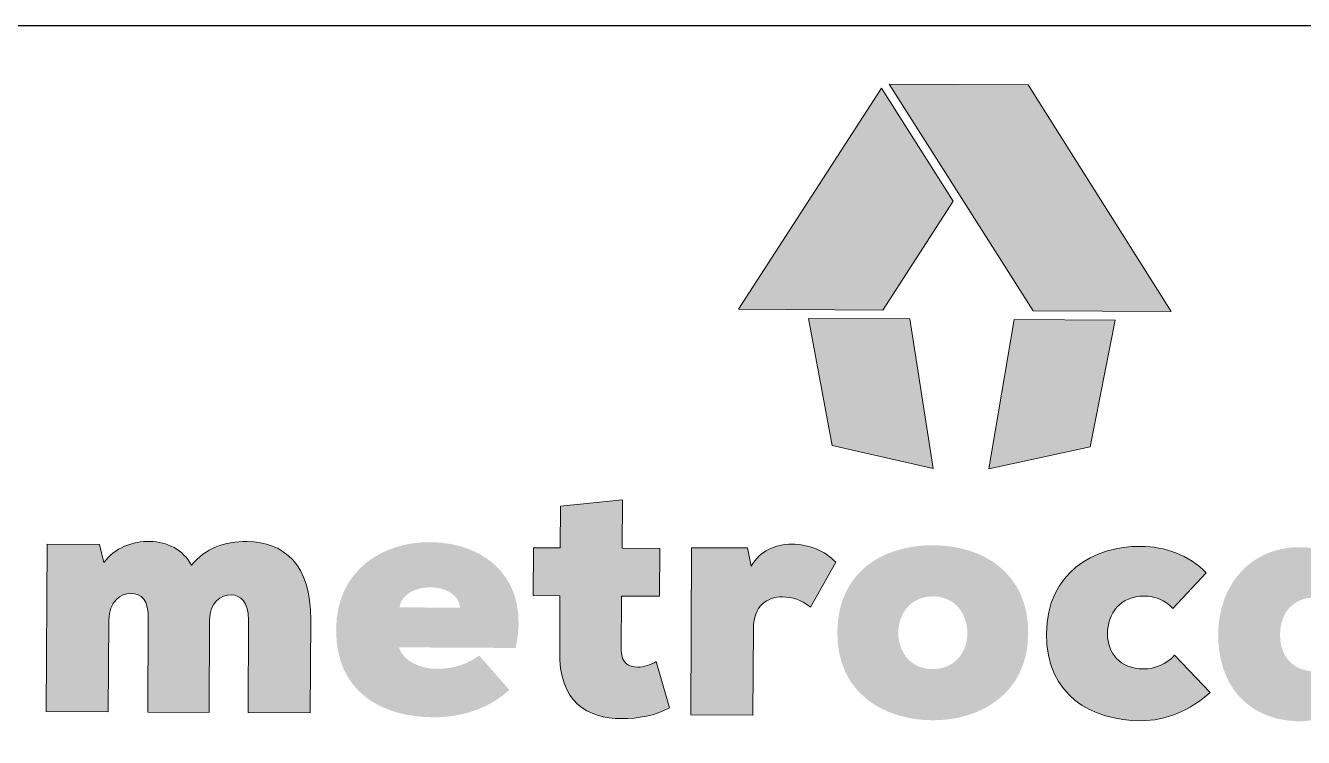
# Model space of a CAD drawing. Extents: x -1 to 122, y -1 to 61.
# Drawn here: x 107.45 to 110.378, y 11.548 to 13.179 of the extents above; entities that cross this region are included whole.
import ezdxf
from ezdxf.enums import TextEntityAlignment as Align

# ---------------------------------------------------------------- set-up
doc = ezdxf.new("R2010")
doc.units = 0
doc.header["$MEASUREMENT"] = 0
doc.layers.get('0').update_dxf_attribs({"linetype": 'CONTINUOUS'})
for name, color, linetype in [('ARQ_CAR', 7, 'CONTINUOUS'), ('ARQ_CAR-TXT', 7, 'CONTINUOUS'), ('ARQ_TXT-2', 2, 'CONTINUOUS'), ('ARQ_TXT-4', 4, 'CONTINUOUS'), ('ARQ_VISTA 0', 251, 'CONTINUOUS'), ('Layer 1', 7, 'CONTINUOUS')]:
    doc.layers.add(name, color=color, linetype=linetype)
doc.styles.add('01-MILLEU', font='GOTHIC.TTF')

# ---------------------------------------------------------------- blocks, each defined once
blk = doc.blocks.new('METROCASA')
at = {"layer": 'Layer 1', "true_color": 0xed1c24}
h = blk.add_hatch(color=240, dxfattribs=at)
h.dxf.hatch_style = 2
h.paths.add_polyline_path([(-1.287, 0.857), (-1.016, -0.588), (0.134, -0.851), (-0.134, 0.851)])
h.paths.add_polyline_path([(2.844, 0.935), (1.216, 3.515), (-0.367, 3.523), (1.271, 0.943)])
h.paths.add_polyline_path([(-2.081, 0.961), (-0.439, 0.953), (0.362, 2.192), (-0.455, 3.478)])
h.paths.add_polyline_path([(0.766, -0.854), (1.92, -0.603), (2.206, 0.838), (1.054, 0.844)])
h = blk.add_hatch(color=240, dxfattribs=at)
h.dxf.hatch_style = 2
edge = h.paths.add_edge_path()
edge.add_spline(control_points=[(-1.94, -1.963), (-1.94, -1.963), (-1.981, -1.755), (-1.981, -1.755), (-1.981, -1.755), (-2.617, -1.752), (-2.617, -1.752), (-2.617, -1.752), (-2.627, -3.655), (-2.627, -3.655), (-2.627, -3.655), (-1.918, -3.659), (-1.918, -3.659), (-1.918, -3.659), (-1.913, -2.669), (-1.913, -2.669), (-1.912, -2.418), (-1.761, -2.311), (-1.583, -2.312), (-1.464, -2.313), (-1.379, -2.336), (-1.264, -2.429), (-1.264, -2.429), (-0.976, -1.918), (-0.976, -1.918), (-1.099, -1.787), (-1.284, -1.713), (-1.476, -1.712), (-1.661, -1.711), (-1.839, -1.787), (-1.94, -1.963)], knot_values=[0, 0, 0, 0, 1, 1, 1, 2, 2, 2, 3, 3, 3, 4, 4, 4, 5, 5, 5, 6, 6, 6, 7, 7, 7, 8, 8, 8, 9, 9, 9, 10, 10, 10, 10], degree=3, periodic=0)
edge = h.paths.add_edge_path()
edge.add_spline(control_points=[(-5.599, -1.689), (-6.115, -1.687), (-6.66, -1.992), (-6.663, -2.686), (-6.667, -3.379), (-6.16, -3.679), (-5.559, -3.682), (-5.232, -3.684), (-4.919, -3.581), (-4.691, -3.37), (-4.691, -3.37), (-5.035, -2.979), (-5.035, -2.979), (-5.159, -3.071), (-5.317, -3.132), (-5.525, -3.131), (-5.679, -3.13), (-5.899, -3.056), (-5.948, -2.886), (-5.948, -2.886), (-4.619, -2.893), (-4.619, -2.893), (-4.453, -2.143), (-4.924, -1.693), (-5.599, -1.689)], knot_values=[0, 0, 0, 0, 1, 1, 1, 2, 2, 2, 3, 3, 3, 4, 4, 4, 5, 5, 5, 6, 6, 6, 7, 7, 7, 8, 8, 8, 8], degree=3, periodic=0)
edge = h.paths.add_edge_path()
edge.add_spline(control_points=[(-5.942, -2.431), (-5.894, -2.119), (-5.27, -2.134), (-5.252, -2.435), (-5.252, -2.435), (-5.942, -2.431), (-5.942, -2.431)], knot_values=[0, 0, 0, 0, 1, 1, 1, 2, 2, 2, 2], degree=3, periodic=0)
edge = h.paths.add_edge_path()
edge.add_spline(control_points=[(4.864, -1.996), (4.765, -1.841), (4.576, -1.748), (4.307, -1.746), (3.752, -1.743), (3.38, -2.173), (3.377, -2.735), (3.374, -3.29), (3.684, -3.689), (4.242, -3.726), (4.454, -3.739), (4.709, -3.675), (4.872, -3.491), (4.872, -3.491), (4.901, -3.695), (4.901, -3.695), (4.901, -3.695), (5.556, -3.699), (5.556, -3.699), (5.556, -3.699), (5.566, -1.795), (5.566, -1.795), (5.566, -1.795), (4.9, -1.792), (4.9, -1.792), (4.9, -1.792), (4.864, -1.996), (4.864, -1.996)], knot_values=[0, 0, 0, 0, 1, 1, 1, 2, 2, 2, 3, 3, 3, 4, 4, 4, 5, 5, 5, 6, 6, 6, 7, 7, 7, 8, 8, 8, 9, 9, 9, 9], degree=3, periodic=0)
edge = h.paths.add_edge_path()
edge.add_spline(control_points=[(4.461, -3.157), (4.249, -3.156), (4.08, -3.005), (4.082, -2.739), (4.083, -2.473), (4.254, -2.32), (4.465, -2.321), (4.716, -2.323), (4.858, -2.489), (4.856, -2.743), (4.855, -2.967), (4.7, -3.159), (4.461, -3.157)], knot_values=[0, 0, 0, 0, 1, 1, 1, 2, 2, 2, 3, 3, 3, 4, 4, 4, 4], degree=3, periodic=0)
edge = h.paths.add_edge_path()
edge.add_spline(control_points=[(-7.675, -1.682), (-7.937, -1.681), (-8.149, -1.757), (-8.308, -1.952), (-8.404, -1.775), (-8.588, -1.685), (-8.781, -1.68), (-8.977, -1.675), (-9.186, -1.755), (-9.306, -1.92), (-9.306, -1.92), (-9.355, -1.716), (-9.355, -1.716), (-9.355, -1.716), (-9.952, -1.712), (-9.952, -1.712), (-9.952, -1.712), (-9.963, -3.616), (-9.963, -3.616), (-9.963, -3.616), (-9.258, -3.62), (-9.258, -3.62), (-9.258, -3.62), (-9.252, -2.575), (-9.252, -2.575), (-9.247, -2.367), (-9.119, -2.272), (-9, -2.272), (-8.873, -2.273), (-8.8, -2.347), (-8.801, -2.566), (-8.801, -2.566), (-8.807, -3.622), (-8.807, -3.622), (-8.807, -3.622), (-8.109, -3.626), (-8.109, -3.626), (-8.109, -3.626), (-8.104, -2.578), (-8.104, -2.578), (-8.103, -2.37), (-7.975, -2.289), (-7.856, -2.29), (-7.752, -2.291), (-7.66, -2.372), (-7.661, -2.572), (-7.661, -2.572), (-7.666, -3.628), (-7.666, -3.628), (-7.666, -3.628), (-6.957, -3.632), (-6.957, -3.632), (-6.957, -3.632), (-6.952, -2.572), (-6.952, -2.572), (-6.948, -1.94), (-7.263, -1.684), (-7.675, -1.682)], knot_values=[0, 0, 0, 0, 1, 1, 1, 2, 2, 2, 3, 3, 3, 4, 4, 4, 5, 5, 5, 6, 6, 6, 7, 7, 7, 8, 8, 8, 9, 9, 9, 10, 10, 10, 11, 11, 11, 12, 12, 12, 13, 13, 13, 14, 14, 14, 15, 15, 15, 16, 16, 16, 17, 17, 17, 18, 18, 18, 19, 19, 19, 19], degree=3, periodic=0)
edge = h.paths.add_edge_path()
edge.add_spline(control_points=[(-3.229, -3.112), (-3.337, -3.112), (-3.414, -3.061), (-3.417, -2.926), (-3.417, -2.926), (-3.413, -2.302), (-3.413, -2.302), (-3.413, -2.302), (-2.982, -2.305), (-2.982, -2.305), (-2.982, -2.305), (-2.979, -1.761), (-2.979, -1.761), (-2.979, -1.761), (-3.407, -1.759), (-3.407, -1.759), (-3.407, -1.759), (-3.404, -1.208), (-3.404, -1.208), (-3.404, -1.208), (-4.109, -1.281), (-4.109, -1.281), (-4.109, -1.281), (-4.112, -1.755), (-4.112, -1.755), (-4.112, -1.755), (-4.416, -1.754), (-4.416, -1.754), (-4.416, -1.754), (-4.419, -2.297), (-4.419, -2.297), (-4.419, -2.297), (-4.115, -2.299), (-4.115, -2.299), (-4.115, -2.299), (-4.118, -2.923), (-4.118, -2.923), (-4.133, -3.52), (-3.795, -3.695), (-3.417, -3.697), (-3.221, -3.698), (-3.032, -3.664), (-2.869, -3.573), (-2.869, -3.573), (-3.021, -3.048), (-3.021, -3.048), (-3.079, -3.086), (-3.16, -3.113), (-3.229, -3.112)], knot_values=[0, 0, 0, 0, 1, 1, 1, 2, 2, 2, 3, 3, 3, 4, 4, 4, 5, 5, 5, 6, 6, 6, 7, 7, 7, 8, 8, 8, 9, 9, 9, 10, 10, 10, 11, 11, 11, 12, 12, 12, 13, 13, 13, 14, 14, 14, 15, 15, 15, 16, 16, 16, 16], degree=3, periodic=0)
edge = h.paths.add_edge_path()
edge.add_spline(control_points=[(2.527, -3.132), (2.257, -3.13), (2.116, -2.944), (2.117, -2.736), (2.118, -2.497), (2.266, -2.302), (2.535, -2.303), (2.662, -2.304), (2.77, -2.347), (2.862, -2.444), (2.862, -2.444), (3.242, -2.037), (3.242, -2.037), (3.043, -1.836), (2.77, -1.738), (2.496, -1.737), (1.96, -1.734), (1.427, -2.035), (1.423, -2.729), (1.42, -3.442), (1.942, -3.718), (2.497, -3.721), (2.782, -3.722), (3.056, -3.604), (3.285, -3.401), (3.285, -3.401), (2.882, -2.975), (2.882, -2.975), (2.785, -3.079), (2.658, -3.132), (2.527, -3.132)], knot_values=[0, 0, 0, 0, 1, 1, 1, 2, 2, 2, 3, 3, 3, 4, 4, 4, 5, 5, 5, 6, 6, 6, 7, 7, 7, 8, 8, 8, 9, 9, 9, 10, 10, 10, 10], degree=3, periodic=0)
edge = h.paths.add_edge_path()
edge.add_spline(control_points=[(9.365, -1.816), (9.365, -1.816), (9.329, -2.02), (9.329, -2.02), (9.23, -1.865), (9.042, -1.772), (8.772, -1.77), (8.217, -1.767), (7.845, -2.197), (7.842, -2.759), (7.839, -3.314), (8.149, -3.713), (8.708, -3.75), (8.919, -3.763), (9.174, -3.699), (9.337, -3.515), (9.337, -3.515), (9.367, -3.719), (9.367, -3.719), (9.367, -3.719), (10.022, -3.723), (10.022, -3.723), (10.022, -3.723), (10.032, -1.819), (10.032, -1.819), (10.032, -1.819), (9.365, -1.816), (9.365, -1.816)], knot_values=[0, 0, 0, 0, 1, 1, 1, 2, 2, 2, 3, 3, 3, 4, 4, 4, 5, 5, 5, 6, 6, 6, 7, 7, 7, 8, 8, 8, 9, 9, 9, 9], degree=3, periodic=0)
edge = h.paths.add_edge_path()
edge.add_spline(control_points=[(8.926, -3.181), (8.714, -3.18), (8.546, -3.029), (8.547, -2.763), (8.549, -2.497), (8.719, -2.344), (8.931, -2.345), (9.181, -2.346), (9.323, -2.513), (9.322, -2.767), (9.32, -2.991), (9.165, -3.182), (8.926, -3.181)], knot_values=[0, 0, 0, 0, 1, 1, 1, 2, 2, 2, 3, 3, 3, 4, 4, 4, 4], degree=3, periodic=0)
edge = h.paths.add_edge_path()
edge.add_spline(control_points=[(6.776, -2.48), (6.661, -2.476), (6.634, -2.421), (6.634, -2.387), (6.635, -2.317), (6.704, -2.295), (6.804, -2.295), (6.958, -2.292), (7.178, -2.347), (7.281, -2.413), (7.281, -2.413), (7.584, -1.991), (7.584, -1.991), (7.4, -1.851), (7.115, -1.757), (6.807, -1.756), (6.36, -1.753), (5.928, -1.917), (5.925, -2.375), (5.923, -2.838), (6.369, -2.99), (6.739, -3.004), (6.878, -3.016), (6.939, -3.047), (6.939, -3.109), (6.938, -3.171), (6.873, -3.201), (6.745, -3.2), (6.591, -3.192), (6.36, -3.175), (6.072, -2.985), (6.072, -2.985), (5.838, -3.5), (5.838, -3.5), (6.053, -3.659), (6.427, -3.753), (6.758, -3.755), (7.216, -3.758), (7.645, -3.583), (7.648, -3.113), (7.65, -2.608), (7.173, -2.494), (6.776, -2.48)], knot_values=[0, 0, 0, 0, 1, 1, 1, 2, 2, 2, 3, 3, 3, 4, 4, 4, 5, 5, 5, 6, 6, 6, 7, 7, 7, 8, 8, 8, 9, 9, 9, 10, 10, 10, 11, 11, 11, 12, 12, 12, 13, 13, 13, 14, 14, 14, 14], degree=3, periodic=0)
edge = h.paths.add_edge_path()
edge.add_spline(control_points=[(0.134, -1.724), (-0.417, -1.721), (-0.954, -2.011), (-0.958, -2.716), (-0.961, -3.41), (-0.424, -3.713), (0.124, -3.716), (0.659, -3.719), (1.212, -3.421), (1.215, -2.728), (1.219, -2.034), (0.697, -1.727), (0.134, -1.724)], knot_values=[0, 0, 0, 0, 1, 1, 1, 2, 2, 2, 3, 3, 3, 4, 4, 4, 4], degree=3, periodic=0)
edge = h.paths.add_edge_path()
edge.add_spline(control_points=[(0.127, -3.134), (-0.124, -3.133), (-0.265, -2.939), (-0.264, -2.72), (-0.263, -2.5), (-0.119, -2.304), (0.131, -2.306), (0.382, -2.307), (0.523, -2.504), (0.522, -2.724), (0.521, -2.955), (0.366, -3.135), (0.127, -3.134)], knot_values=[0, 0, 0, 0, 1, 1, 1, 2, 2, 2, 3, 3, 3, 4, 4, 4, 4], degree=3, periodic=0)
at = {"layer": 'Layer 1', "lineweight": 0}
for points in [[(2.844, 0.935), (1.216, 3.515), (-0.367, 3.523), (1.271, 0.943), (2.844, 0.935)], [(-2.081, 0.961), (-0.439, 0.953), (0.362, 2.192), (-0.455, 3.478), (-2.081, 0.961)], [(-1.287, 0.857), (-1.016, -0.588), (0.134, -0.851), (-0.134, 0.851), (-1.287, 0.857)], [(0.766, -0.854), (1.92, -0.603), (2.206, 0.838), (1.054, 0.844), (0.766, -0.854)]]:
    blk.add_lwpolyline(points, dxfattribs=at)
for points, knots in [([(-3.229, -3.112), (-3.337, -3.112), (-3.414, -3.061), (-3.417, -2.926), (-3.417, -2.926), (-3.413, -2.302), (-3.413, -2.302), (-3.413, -2.302), (-2.982, -2.305), (-2.982, -2.305), (-2.982, -2.305), (-2.979, -1.761), (-2.979, -1.761), (-2.979, -1.761), (-3.407, -1.759), (-3.407, -1.759), (-3.407, -1.759), (-3.404, -1.208), (-3.404, -1.208), (-3.404, -1.208), (-4.109, -1.281), (-4.109, -1.281), (-4.109, -1.281), (-4.112, -1.755), (-4.112, -1.755), (-4.112, -1.755), (-4.416, -1.754), (-4.416, -1.754), (-4.416, -1.754), (-4.419, -2.297), (-4.419, -2.297), (-4.419, -2.297), (-4.115, -2.299), (-4.115, -2.299), (-4.115, -2.299), (-4.118, -2.923), (-4.118, -2.923), (-4.133, -3.52), (-3.795, -3.695), (-3.417, -3.697), (-3.221, -3.698), (-3.032, -3.664), (-2.869, -3.573), (-2.869, -3.573), (-3.021, -3.048), (-3.021, -3.048), (-3.079, -3.086), (-3.16, -3.113), (-3.229, -3.112)], [0, 0, 0, 0, 1, 1, 1, 2, 2, 2, 3, 3, 3, 4, 4, 4, 5, 5, 5, 6, 6, 6, 7, 7, 7, 8, 8, 8, 9, 9, 9, 10, 10, 10, 11, 11, 11, 12, 12, 12, 13, 13, 13, 14, 14, 14, 15, 15, 15, 16, 16, 16, 16]), ([(-7.675, -1.682), (-7.937, -1.681), (-8.149, -1.757), (-8.308, -1.952), (-8.404, -1.775), (-8.588, -1.685), (-8.781, -1.68), (-8.977, -1.675), (-9.186, -1.755), (-9.306, -1.92), (-9.306, -1.92), (-9.355, -1.716), (-9.355, -1.716), (-9.355, -1.716), (-9.952, -1.712), (-9.952, -1.712), (-9.952, -1.712), (-9.963, -3.616), (-9.963, -3.616), (-9.963, -3.616), (-9.258, -3.62), (-9.258, -3.62), (-9.258, -3.62), (-9.252, -2.575), (-9.252, -2.575), (-9.247, -2.367), (-9.119, -2.272), (-9, -2.272), (-8.873, -2.273), (-8.8, -2.347), (-8.801, -2.566), (-8.801, -2.566), (-8.807, -3.622), (-8.807, -3.622), (-8.807, -3.622), (-8.109, -3.626), (-8.109, -3.626), (-8.109, -3.626), (-8.104, -2.578), (-8.104, -2.578), (-8.103, -2.37), (-7.975, -2.289), (-7.856, -2.29), (-7.752, -2.291), (-7.66, -2.372), (-7.661, -2.572), (-7.661, -2.572), (-7.666, -3.628), (-7.666, -3.628), (-7.666, -3.628), (-6.957, -3.632), (-6.957, -3.632), (-6.957, -3.632), (-6.952, -2.572), (-6.952, -2.572), (-6.948, -1.94), (-7.263, -1.684), (-7.675, -1.682)], [0, 0, 0, 0, 1, 1, 1, 2, 2, 2, 3, 3, 3, 4, 4, 4, 5, 5, 5, 6, 6, 6, 7, 7, 7, 8, 8, 8, 9, 9, 9, 10, 10, 10, 11, 11, 11, 12, 12, 12, 13, 13, 13, 14, 14, 14, 15, 15, 15, 16, 16, 16, 17, 17, 17, 18, 18, 18, 19, 19, 19, 19]), ([(-1.94, -1.963), (-1.94, -1.963), (-1.981, -1.755), (-1.981, -1.755), (-1.981, -1.755), (-2.617, -1.752), (-2.617, -1.752), (-2.617, -1.752), (-2.627, -3.655), (-2.627, -3.655), (-2.627, -3.655), (-1.918, -3.659), (-1.918, -3.659), (-1.918, -3.659), (-1.913, -2.669), (-1.913, -2.669), (-1.912, -2.418), (-1.761, -2.311), (-1.583, -2.312), (-1.464, -2.313), (-1.379, -2.336), (-1.264, -2.429), (-1.264, -2.429), (-0.976, -1.918), (-0.976, -1.918), (-1.099, -1.787), (-1.284, -1.713), (-1.476, -1.712), (-1.661, -1.711), (-1.839, -1.787), (-1.94, -1.963)], [0, 0, 0, 0, 1, 1, 1, 2, 2, 2, 3, 3, 3, 4, 4, 4, 5, 5, 5, 6, 6, 6, 7, 7, 7, 8, 8, 8, 9, 9, 9, 10, 10, 10, 10]), ([(2.527, -3.132), (2.257, -3.13), (2.116, -2.944), (2.117, -2.736), (2.118, -2.497), (2.266, -2.302), (2.535, -2.303), (2.662, -2.304), (2.77, -2.347), (2.862, -2.444), (2.862, -2.444), (3.242, -2.037), (3.242, -2.037), (3.043, -1.836), (2.77, -1.738), (2.496, -1.737), (1.96, -1.734), (1.427, -2.035), (1.423, -2.729), (1.42, -3.442), (1.942, -3.718), (2.497, -3.721), (2.782, -3.722), (3.056, -3.604), (3.285, -3.401), (3.285, -3.401), (2.882, -2.975), (2.882, -2.975), (2.785, -3.079), (2.658, -3.132), (2.527, -3.132)], [0, 0, 0, 0, 1, 1, 1, 2, 2, 2, 3, 3, 3, 4, 4, 4, 5, 5, 5, 6, 6, 6, 7, 7, 7, 8, 8, 8, 9, 9, 9, 10, 10, 10, 10])]:
    blk.add_open_spline(points, degree=3, knots=knots, dxfattribs=at)
blk = doc.blocks.new('SELO METROCASA - EXECUTIVO')
at = {"layer": 'ARQ_CAR', "color": 5}
blk.add_lwpolyline([(-175, 0), (-175, 120), (0, 120), (0, 0)], close=True, dxfattribs=at)
at = {"xscale": 2, "yscale": 2, "zscale": 2}
blk.add_blockref('METROCASA', (-92.23, 111.62), dxfattribs=at)
at = {"layer": 'ARQ_CAR-TXT', "color": 4, "style": '01-MILLEU'}
blk.add_attdef('ASSUNTO.DO.PROJETO', (-163.54, 18.209), '', height=3.691, dxfattribs=at)
at = {"layer": 'ARQ_TXT-2', "style": '01-MILLEU'}
for tag, p, height in [('DESCRIÇÃO.DA.REVISÃO_0', (-131.24, 156.487), 2), ('MC_XXX-XX', (-33.9, 82.8), 1.5), ('RESPONSÁVEL', (-34, 73.46), 1.5), ('COORDENADOR', (-34, 63.46), 1.5), ('XXX-XX', (-33.9, 51.2), 3.65), ('DISCIPLINA', (-33.9, 41.2), 3.65), ('OBRA', (-164.009, 39.314), 3), ('ENDEREÇO', (-164.009, 34.814), 3), ('ESCALA', (-155.509, 2.7), 2)]:
    blk.add_attdef(tag, p, '', height=height, dxfattribs=at)
for tag, p in [('N_REV0', (-169.738, 157.544)), ('R_DES', (-155.836, 157.487)), ('DATA_0', (-140.164, 157.487))]:
    blk.add_attdef(tag, text='', height=2, dxfattribs=at).set_placement(p, align=Align.MIDDLE_CENTER)
blk.add_attdef('DCP', text='', height=3.237, dxfattribs=at).set_placement((-23.618, 17.177), align=Align.MIDDLE_LEFT)
blk.add_attdef('DES', text='', height=2.988, dxfattribs=at).set_placement((-19.841, 12.193), align=Align.MIDDLE)
at = {"layer": 'ARQ_TXT-4', "style": '01-MILLEU'}
blk.add_attdef('CLIENTE', (-164.509, 45.797), '', height=5, dxfattribs=at)
at = {"layer": 'ARQ_VISTA 0', "style": '01-MILLEU'}
blk.add_attdef('LOGO', (-164.509, 77.383), '', height=5, dxfattribs=at)

msp = doc.modelspace()

# ---------------------------------------------------------------- block references
at = {"xscale": 0.1006544394922334, "yscale": 0.1006544394922334, "zscale": 0.1006544394922334}
msp.add_blockref('SELO METROCASA - EXECUTIVO', (118.786331, 1.100435), dxfattribs=at)

doc.saveas('drawing.dxf')
